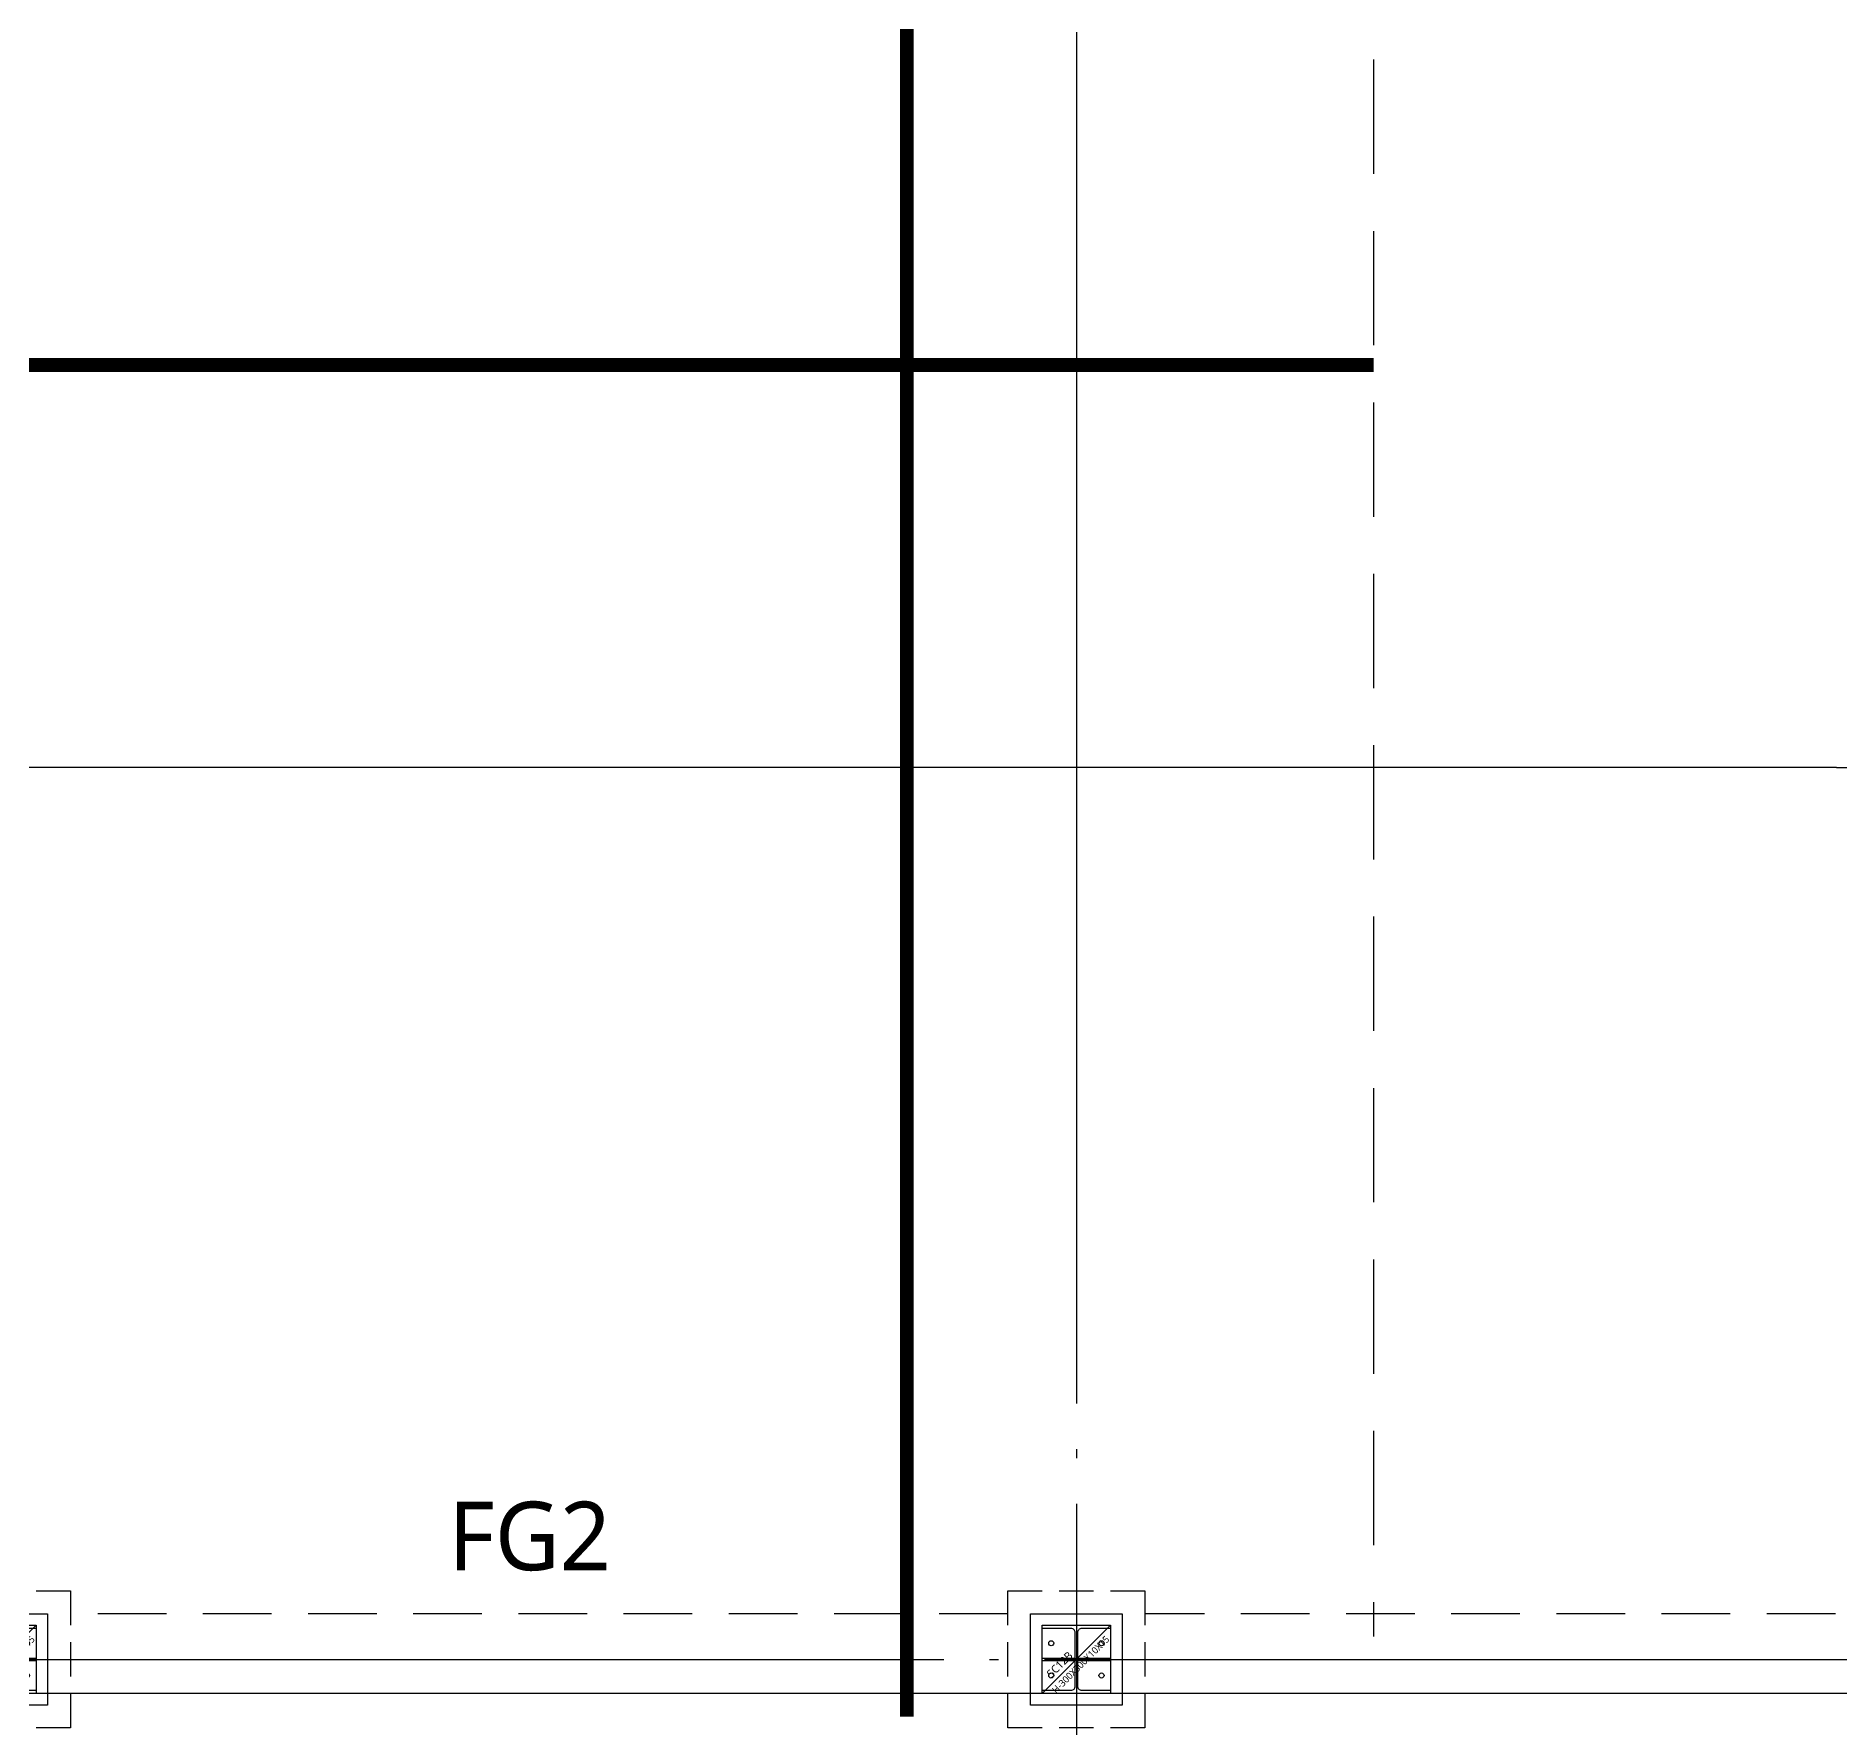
# Model space of a CAD drawing. Header units: millimetres. Extents: x -734060 to 504600, y -7739 to 118800.
# Drawn here: x 53650 to 61540, y 42600 to 50003 of the extents above; entities that cross this region are included whole.
import ezdxf
from ezdxf.enums import TextEntityAlignment as Align

# ---------------------------------------------------------------- set-up
doc = ezdxf.new("R2010")
doc.units = ezdxf.units.MM
doc.header["$LTSCALE"] = 200
for name, pattern in [('CEN-GAUN', [32.2, 30, -1, 0.2, -1]), ('HID', [2.3, 1.5, -0.8]), ('HID2-GAUN', [3.75, 2.5, -1.25]), ('HIDDEN', [0.375, 0.25, -0.125])]:
    doc.linetypes.add(name, pattern=pattern)
doc.layers.get('DEFPOINTS').update_dxf_attribs({"color": 137})
for name, color, linetype in [('0-TEXT SLAB', 7, 'Continuous'), ('09GIRDER', 2, 'Continuous'), ('0배근라인', 4, 'HIDDEN'), ('CEN', 1, 'CEN-GAUN'), ('G', 3, 'Continuous'), ('S-STG', 4, 'Continuous'), ('STEEL BASE', 13, 'Continuous'), ('SYM-LEAD', 6, 'Continuous'), ('Z-하부구조체', 6, 'HIDDEN')]:
    doc.layers.add(name, color=color, linetype=linetype)
doc.styles.add('스타일1', font='malgun.ttf')
doc.styles.add('울릉도L', font='malgun.ttf')

# ---------------------------------------------------------------- blocks, each defined once
blk = doc.blocks.new('X-S-PDH')
at = {"layer": 'Z-하부구조체', "color": 251, "ltscale": 3}
for points in [[(11700, -42700), (12300, -42700), (12300, -43300), (11700, -43300)], [(16400, -42700), (17000, -42700), (17000, -43300), (16400, -43300)]]:
    blk.add_lwpolyline(points, close=True, dxfattribs=at)
blk = doc.blocks.new('S-SC12A')
at = {"layer": '09GIRDER'}
blk.add_lwpolyline([(-150, -150), (-150, -135), (-23, -135, 0.414214), (-5, -117), (-5, 117, 0.414214), (-23, 135), (-150, 135), (-150, 150), (150, 150), (150, 135), (23, 135, 0.414214), (5, 117), (5, -117, 0.414214), (23, -135), (150, -135), (150, -150)], format="xyb", close=True, dxfattribs=at)
at = {"layer": 'DEFPOINTS'}
blk.add_line((-150, -150), (150, 150), dxfattribs=at)
blk.add_lwpolyline([(-150, 150), (150, 150), (150, -150), (-150, -150)], close=True, dxfattribs=at)
at = {"layer": 'STEEL BASE'}
for points in [[(-200, 200), (200, 200), (200, -200), (-200, -200)], [(-150, 6), (-5, 6), (-5, -6), (-150, -6)], [(5, 6), (150, 6), (150, -6), (5, -6)]]:
    blk.add_lwpolyline(points, close=True, dxfattribs=at)
for centre in [(-110, 70.5), (110, 70.5), (-110, -70.5), (110, -70.5)]:
    blk.add_circle(centre, 11, dxfattribs=at)
at = {"layer": 'DEFPOINTS', "style": '스타일1'}
blk.add_text('H-300X300X10X15', height=30, rotation=45, dxfattribs=at).set_placement((18.7, -22.5), align=Align.MIDDLE_CENTER)
blk.add_text('SC12A', height=35, rotation=45, dxfattribs=at).set_placement((-108.6, -82.9))
blk = doc.blocks.new('S-SC12B')
at = {"layer": '09GIRDER'}
blk.add_lwpolyline([(-150, -150), (-150, -135), (-23, -135, 0.414214), (-5, -117), (-5, 117, 0.414214), (-23, 135), (-150, 135), (-150, 150), (150, 150), (150, 135), (23, 135, 0.414214), (5, 117), (5, -117, 0.414214), (23, -135), (150, -135), (150, -150)], format="xyb", close=True, dxfattribs=at)
at = {"layer": 'DEFPOINTS'}
blk.add_line((-150, -150), (150, 150), dxfattribs=at)
blk.add_lwpolyline([(-150, 150), (150, 150), (150, -150), (-150, -150)], close=True, dxfattribs=at)
at = {"layer": 'STEEL BASE'}
for points in [[(-200, 200), (200, 200), (200, -200), (-200, -200)], [(-150, 6), (-5, 6), (-5, -6), (-150, -6)], [(5, 6), (150, 6), (150, -6), (5, -6)]]:
    blk.add_lwpolyline(points, close=True, dxfattribs=at)
for centre in [(-110, 70.5), (110, 70.5), (-110, -70.5), (110, -70.5)]:
    blk.add_circle(centre, 11, dxfattribs=at)
at = {"layer": 'DEFPOINTS', "style": '스타일1'}
blk.add_text('H-300X300X10X15', height=30, rotation=45, dxfattribs=at).set_placement((18.7, -22.5), align=Align.MIDDLE_CENTER)
blk.add_text('SC12B', height=35, rotation=45, dxfattribs=at).set_placement((-108.6, -82.9))
blk = doc.blocks.new('x-stu-1Fcol')
for name, p in [('S-SC12A', (12000, -43000)), ('S-SC12B', (16700, -43000))]:
    blk.add_blockref(name, p)
blk = doc.blocks.new('*U59')
at = {"layer": 'SYM-LEAD'}
for q in [(28381.1, 67814), (50977, 67814)]:
    blk.add_line((48141.6, 67814), q, dxfattribs=at)

msp = doc.modelspace()

# ---------------------------------------------------------------- linework, layer by layer
at = {"layer": '0-TEXT SLAB', "linetype": 'HID', "ltscale": 3, "const_width": 60}
for points in [[(57458.098, 42650), (57458.098, 55900)], [(59500, 48563.878), (41500, 48563.878)]]:
    msp.add_lwpolyline(points, dxfattribs=at)
at = {"layer": '0배근라인', "linetype": 'HID2-GAUN'}
msp.add_line((59500, 55900), (59500, 43000), dxfattribs=at)
at = {"layer": 'CEN'}
for p, q in [((58200, 95100), (58200, 32900)), ((32300, 42900), (117500, 42900))]:
    msp.add_line(p, q, dxfattribs=at)
at = {"layer": 'DEFPOINTS'}
msp.add_lwpolyline([(41350, 86050), (112650, 86050), (112650, 42750), (41350, 42750)], close=True, dxfattribs=at)
at = {"layer": 'G', "color": 252, "linetype": 'HID'}
for points in [[(57900, 43100), (53800, 43100)], [(65200, 43100), (58500, 43100)]]:
    msp.add_lwpolyline(points, dxfattribs=at)

# ---------------------------------------------------------------- block references
for name in ['X-S-PDH', 'x-stu-1Fcol']:
    msp.add_blockref(name, (41500, 85900))
at = {"layer": 'S-STG'}
msp.add_blockref('*U59', (13383.45, -21011.348), dxfattribs=at)

# ---------------------------------------------------------------- texts
at = {"layer": 'DEFPOINTS', "color": 1, "style": '울릉도L'}
msp.add_text('FG2', height=300, dxfattribs=at).set_placement((55808.732, 43290.11, 0), align=Align.CENTER)

doc.saveas('drawing.dxf')
